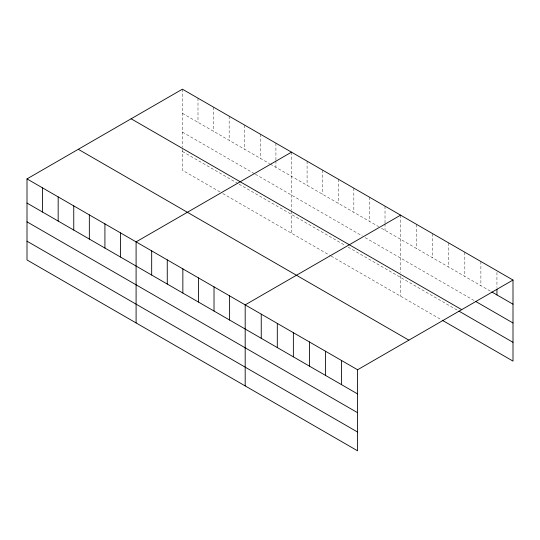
<?xml version="1.0" encoding="UTF-8"?>
<svg xmlns="http://www.w3.org/2000/svg" width="540" height="540" viewBox="0 0 540 540"><rect width="100%" height="100%" fill="white"/><g stroke="black" fill="none" stroke-linecap="round" stroke-linejoin="round"><path stroke-width="0.41" stroke-dasharray="2.7 2.03" d="M182.412 113.339L269.541 163.647M270.25 164.052L378.641 226.631M381.47 228.265L490.374 291.141M182.412 132.111L254.664 173.833M255.373 174.238L362.347 236M365.182 237.634L474.316 300.645M182.412 151.457L238.376 183.769M239.078 184.181L345.344 245.525M348.179 247.165L457.529 310.298M219.956 191.909L182.412 170.235L182.412 148.095M222.791 193.543L330.466 255.71M331.175 256.122L441.47 319.801M496.942 272.437L496.942 287.435M480.884 261.502L480.884 285.66M464.825 252.234L464.825 276.392M448.774 242.96L448.774 267.125M432.716 233.692L432.716 257.85M416.657 224.417L416.657 248.582M400.599 215.15L400.599 272.383M400.599 275.744L400.599 296.204M385.013 206.152L385.013 222.811M385.013 223.648L385.013 230.31M369.428 197.154L369.428 221.312M353.842 188.156L353.842 212.315M338.256 179.159L338.256 203.317M322.677 170.161L322.677 194.319M307.091 161.163L307.091 185.321M291.506 152.165L291.506 210.236M291.506 211.079L291.506 233.219M275.92 143.168L275.92 159.827M275.92 160.664L275.92 167.326M260.334 134.17L260.334 158.328M244.748 125.172L244.748 149.33M229.163 116.174L229.163 140.333M213.577 107.177L213.577 131.335M197.991 98.179L197.991 122.337M182.412 89.181L182.412 147.251"/><path stroke-width="0.81" d="M27 178.902L357.588 369.765L357.588 450.819L27 259.956L27 178.902L182.412 89.181L513 280.044L513 361.098L442.199 320.22M291.506 152.165L136.094 241.886L136.094 322.94M400.599 215.15L245.187 304.871L245.187 385.931M357.588 369.765L513 280.044M491.832 291.985L513 304.202M475.774 301.489L513 322.981M131.126 118.787L461.714 309.65M458.987 311.141L513 342.326M78.287 149.297L408.875 340.16M27 203.067L357.588 393.93M27 221.839L357.588 412.702M27 241.184L357.588 432.047M496.942 289.103L496.942 294.935M341.537 360.497L341.537 384.656M325.478 351.23L325.478 375.388M309.42 341.955L309.42 366.12M293.362 332.687L293.362 356.846M277.303 323.413L277.303 347.578M261.245 314.145L261.245 338.303M229.608 295.873L229.608 320.038M214.022 286.875L214.022 311.04M198.437 277.877L198.437 302.042M182.851 268.88L182.851 293.045M167.265 259.882L167.265 284.047M151.679 250.884L151.679 275.049M120.508 232.888L120.508 257.053M104.922 223.891L104.922 248.056M89.343 214.893L89.343 239.058M73.757 205.895L73.757 230.06M58.172 196.898L58.172 221.063M42.586 187.9L42.586 212.065"/></g></svg>
